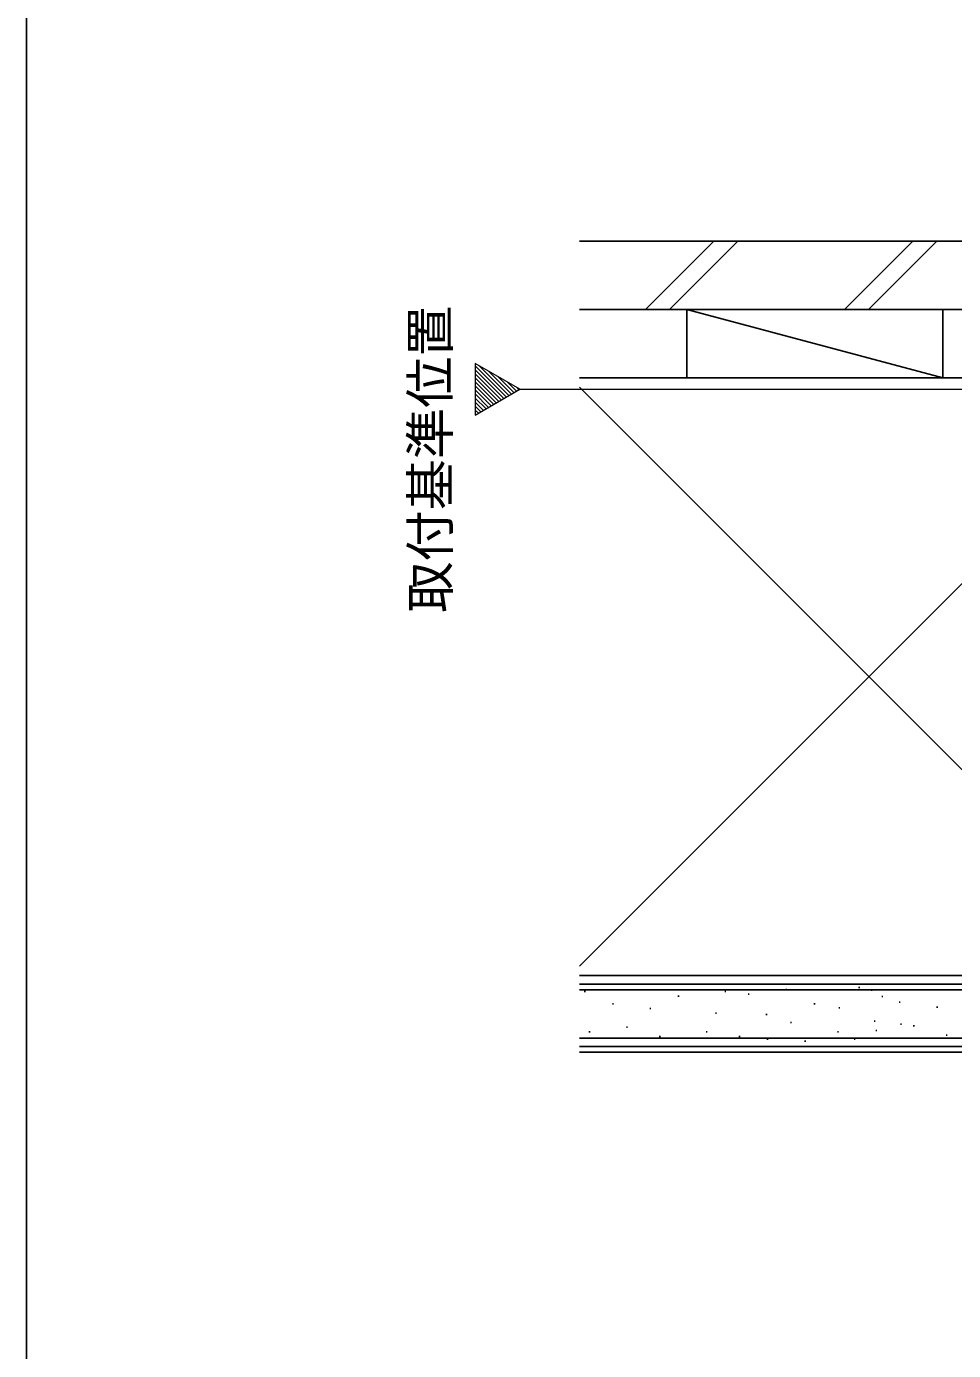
# Model space of a CAD drawing. Units: millimetres, scale not verified. Extents: x -525 to 525, y -785 to 780.
# Drawn here: x -525 to -362, y -2.1 to 230.6 of the extents above; entities that cross this region are included whole.
import ezdxf
from ezdxf.enums import TextEntityAlignment as Align

# ---------------------------------------------------------------- set-up
doc = ezdxf.new("R2010")
doc.units = ezdxf.units.MM
doc.header["$LTSCALE"] = 4
for name, color, linetype in [('0-1_USER1', 3, 'Continuous'), ('0-6_YKK_ZWAK', 7, 'Continuous'), ('0-7_YSS_K', 3, 'Continuous'), ('0-8_YSS_KE', 3, 'Continuous')]:
    doc.layers.add(name, color=color, linetype=linetype)
doc.layers.add('0-3_YKK_12', color=1, linetype='Continuous', lineweight=18)
doc.styles.add('ＭＳ ゴシック', font='')
doc.styles.get('ＭＳ ゴシック').set_extended_font_data('MS Gothic')

msp = doc.modelspace()

# ---------------------------------------------------------------- linework, layer by layer
at = {"layer": '0-3_YKK_12'}
for p, q in [((-440.622, 165.459), (-446.116, 170.953)), ((-441.07, 165.2), (-446.116, 170.246)), ((-440.174, 165.718), (-445.454, 170.998)), ((-439.725, 165.976), (-443.781, 170.032)), ((-441.519, 164.941), (-446.116, 169.539)), ((-441.967, 164.682), (-446.116, 168.831)), ((-442.415, 164.423), (-446.116, 168.124)), ((-439.277, 166.235), (-442.108, 169.066)), ((-438.829, 166.494), (-440.435, 168.1)), ((-442.863, 164.165), (-446.116, 167.417)), ((-443.312, 163.906), (-446.116, 166.71)), ((-443.76, 163.647), (-446.116, 166.003)), ((-444.208, 163.388), (-446.116, 165.296)), ((-438.381, 166.753), (-438.762, 167.134)), ((-438.241, 166.833), (-197.221, 166.833)), ((-444.657, 163.129), (-446.116, 164.589)), ((-445.105, 162.871), (-446.116, 163.882)), ((-445.553, 162.612), (-446.116, 163.175)), ((-446.001, 162.353), (-446.116, 162.467))]:
    msp.add_line(p, q, dxfattribs=at)
msp.add_lwpolyline([(-446.116, 162.287), (-438.241, 166.833), (-446.116, 171.38)], close=True, dxfattribs=at)
at = {"layer": '0-6_YKK_ZWAK'}
msp.add_line((-525, 745.4), (-525, -784.6), dxfattribs=at)
at = {"layer": '0-7_YSS_K'}
for p, q in [((-416.192, 180.834), (-404.192, 192.834)), ((-399.949, 192.834), (-411.949, 180.834)), ((-378.907, 192.832), (-383.907, 192.832)), ((-381.192, 180.834), (-369.192, 192.834)), ((-364.949, 192.834), (-376.949, 180.834)), ((-363.907, 168.834), (-408.907, 180.834)), ((-408.907, 180.834), (-408.907, 168.834)), ((-324.407, 168.834), (-427.762, 65.479)), ((-427.762, 167.189), (-324.407, 63.834)), ((-427.762, 62.334), (-310.907, 62.334)), ((-426.75, 61.009), (-426.95, 61.009)), ((-402.025, 61.009), (-402.225, 61.009)), ((-397.934, 60.576), (-398.134, 60.576)), ((-391.308, 61.356), (-391.508, 61.356)), ((-378.51, 61.745), (-378.71, 61.745)), ((-376.331, 61.268), (-376.531, 61.268)), ((-421.805, 58.861), (-422.005, 58.861)), ((-410.267, 60.185), (-410.467, 60.185)), ((-386.366, 58.861), (-386.566, 58.861)), ((-374.443, 60.127), (-374.643, 60.127)), ((-371.386, 59.12), (-371.586, 59.12)), ((-364.792, 58.295), (-364.992, 58.295)), ((-415.212, 58.037), (-415.412, 58.037)), ((-403.674, 57.213), (-403.874, 57.213)), ((-394.816, 56.958), (-395.016, 56.958)), ((-382.018, 58.127), (-382.218, 58.127)), ((-425.926, 53.916), (-426.126, 53.916)), ((-419.333, 54.74), (-419.533, 54.74)), ((-405.322, 53.916), (-405.522, 53.916)), ((-390.487, 55.564), (-390.687, 55.564)), ((-382.245, 53.916), (-382.445, 53.916)), ((-375.782, 55.789), (-375.982, 55.789)), ((-375.506, 54.175), (-375.706, 54.175)), ((-371.172, 55.277), (-371.372, 55.277)), ((-368.913, 54.999), (-369.113, 54.999)), ((-427.762, 52.834), (-310.907, 52.834)), ((-413.563, 53.092), (-413.764, 53.092)), ((-399.553, 53.092), (-399.753, 53.092)), ((-394.626, 52.67), (-394.826, 52.67)), ((-388.015, 52.268), (-388.215, 52.268)), ((-379.29, 52.67), (-379.49, 52.67)), ((-363.144, 53.35), (-363.344, 53.35)), ((-427.762, 50.334), (-310.907, 50.334))]:
    msp.add_line(p, q, dxfattribs=at)
msp.add_lwpolyline([(-427.762, 180.834), (-363.907, 180.834), (-363.907, 168.834), (-427.762, 168.834)], dxfattribs=at)
at = {"layer": '0-8_YSS_KE'}
for p, q in [((-427.762, 192.834), (-350.907, 192.834)), ((-427.762, 180.834), (-350.907, 180.834)), ((-427.762, 63.834), (-310.907, 63.834)), ((-310.907, 61.334), (-427.762, 61.334)), ((-427.762, 51.334), (-310.907, 51.334))]:
    msp.add_line(p, q, dxfattribs=at)
msp.add_lwpolyline([(-427.762, 63.834), (-324.407, 63.834), (-324.407, 168.834), (-379.907, 168.834)], dxfattribs=at)

# ---------------------------------------------------------------- texts
at = {"layer": '0-1_USER1', "color": 1, "style": 'ＭＳ ゴシック'}
msp.add_text('取付基準位置', height=6.598, rotation=90, dxfattribs=at).set_placement((-448.761, 127.561), align=Align.BOTTOM_LEFT)

doc.saveas('drawing.dxf')
